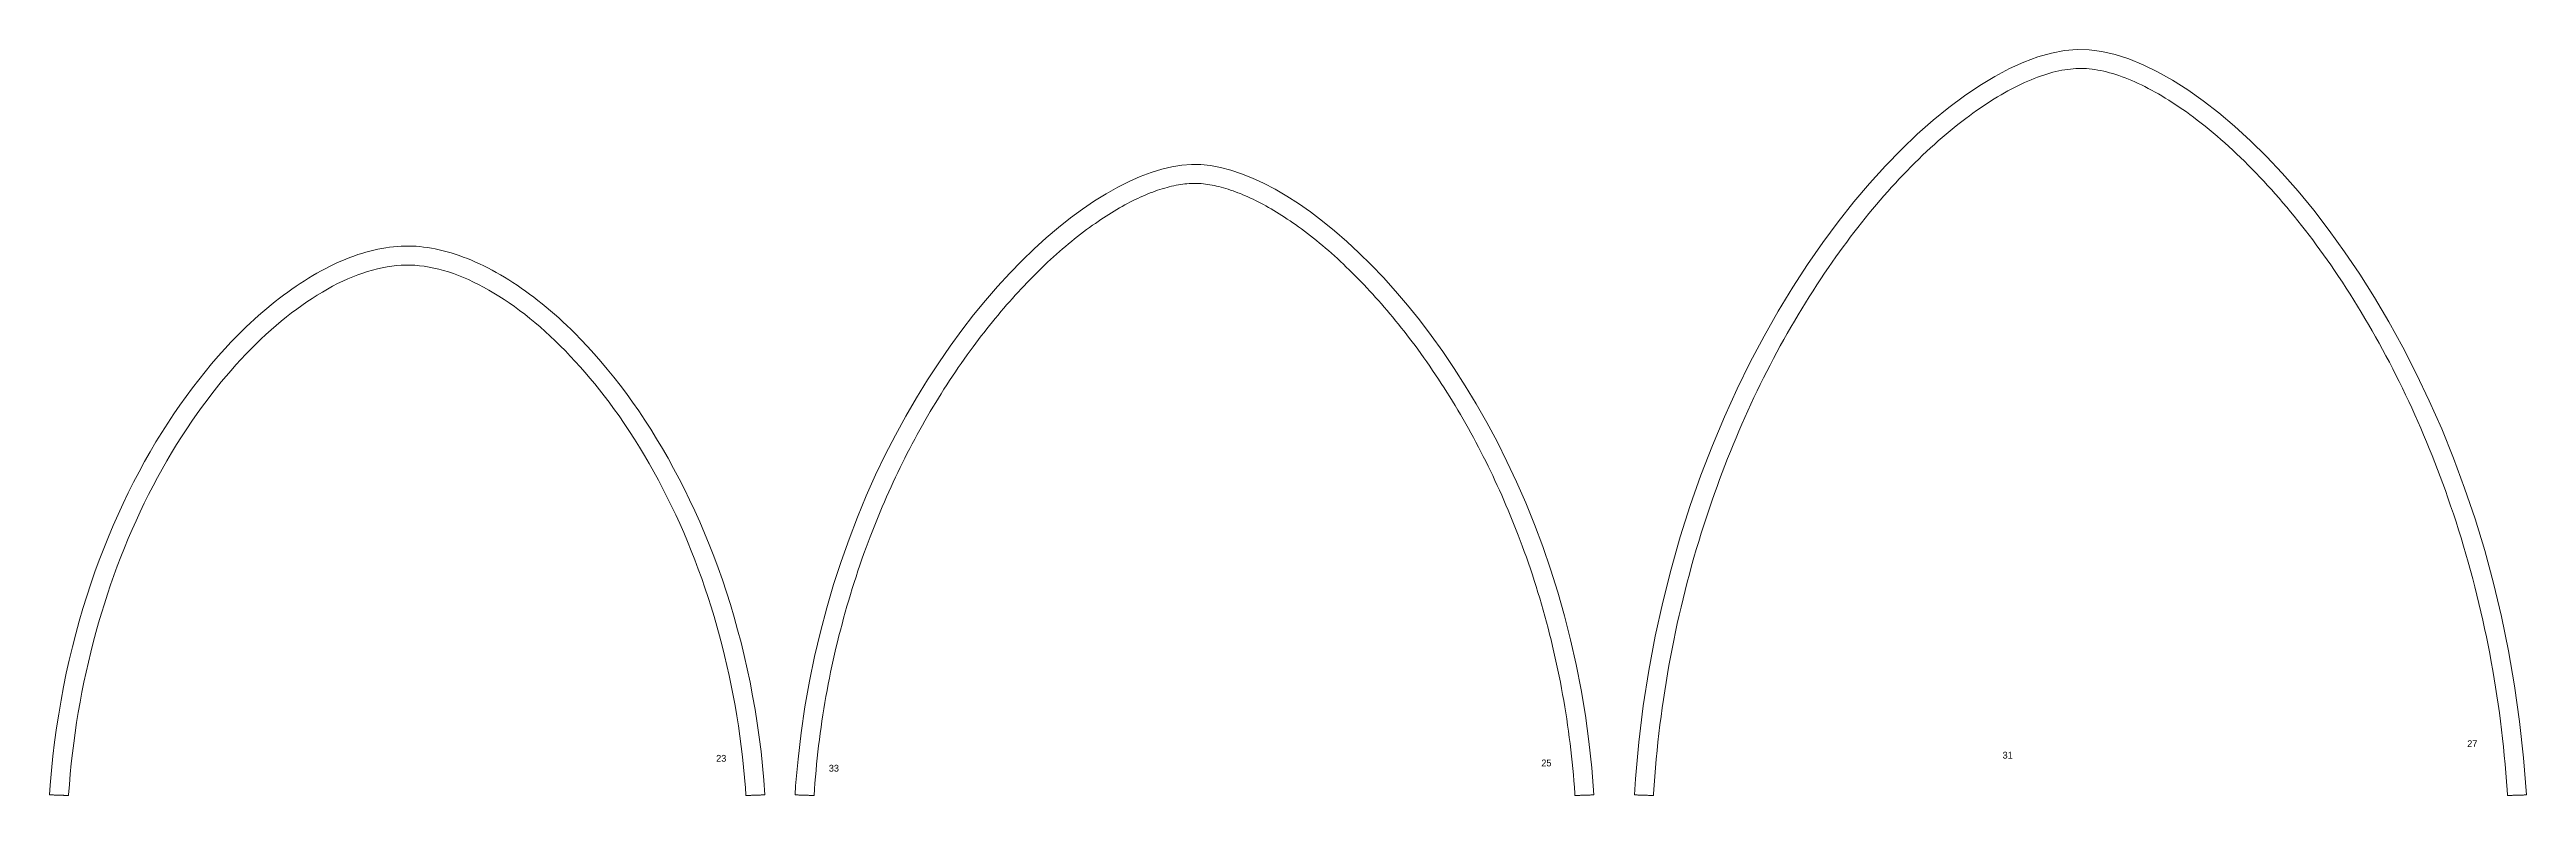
# Model space of a CAD drawing. Header units: inches. Extents: x -92.2 to -4.3, y -5886.5 to -5847.2.
# Drawn here: x -29.42 to -17.21, y -5867.43 to -5863.75 of the extents above; entities that cross this region are included whole.
import ezdxf

# ---------------------------------------------------------------- set-up
doc = ezdxf.new("R2010")
doc.units = ezdxf.units.IN
doc.header["$LTSCALE"] = 0.2
doc.header["$MEASUREMENT"] = 0
doc.layers.add('NAILERS', color=7, linetype='Continuous', lineweight=0)
doc.styles.add('Tw Cen MT', font='Tw Cen MT')

msp = doc.modelspace()

# ---------------------------------------------------------------- linework, layer by layer
at = {"layer": 'NAILERS', "color": 250, "lineweight": 0}
for points in [[(-17.211375, -5867.431856), (-17.225426, -5867.248692), (-17.245007, -5867.069032), (-17.26987, -5866.892978), (-17.299765, -5866.720628), (-17.334446, -5866.552081), (-17.373663, -5866.387437), (-17.417167, -5866.226793), (-17.464711, -5866.070251), (-17.516045, -5865.917908), (-17.570921, -5865.769864), (-17.629091, -5865.626217), (-17.690306, -5865.487068), (-17.754318, -5865.352515), (-17.820877, -5865.222657), (-17.889736, -5865.097594), (-17.960646, -5864.977424), (-18.033359, -5864.862247), (-18.107625, -5864.752161), (-18.183197, -5864.647267), (-18.259826, -5864.547662), (-18.337264, -5864.453447), (-18.415261, -5864.36472), (-18.49357, -5864.281581), (-18.571941, -5864.204128), (-18.650127, -5864.132461), (-18.727879, -5864.066678), (-18.804948, -5864.00688), (-18.881087, -5863.953165), (-18.956045, -5863.905632), (-19.029575, -5863.86438), (-19.101428, -5863.829508), (-19.171357, -5863.801117), (-19.239111, -5863.779303), (-19.304443, -5863.764168), (-19.367105, -5863.75581), (-19.4271, -5863.754327), (-19.488541, -5863.75975), (-19.552759, -5863.771993), (-19.619506, -5863.790957), (-19.688534, -5863.816541), (-19.759593, -5863.848648), (-19.832436, -5863.887177), (-19.906813, -5863.932031), (-19.982477, -5863.983109), (-20.059179, -5864.040312), (-20.13667, -5864.103542), (-20.214701, -5864.172699), (-20.293025, -5864.247685), (-20.371393, -5864.328399), (-20.449555, -5864.414744), (-20.527264, -5864.506619), (-20.604272, -5864.603926), (-20.680328, -5864.706565), (-20.755186, -5864.814438), (-20.828597, -5864.927445), (-20.900311, -5865.045487), (-20.970081, -5865.168466), (-21.037658, -5865.296281), (-21.102793, -5865.428834), (-21.165238, -5865.566025), (-21.224745, -5865.707757), (-21.281064, -5865.853928), (-21.333948, -5866.004441), (-21.383148, -5866.159196), (-21.428415, -5866.318094), (-21.4695, -5866.481036), (-21.506156, -5866.647922), (-21.538134, -5866.818655), (-21.565184, -5866.993134), (-21.58706, -5867.17126), (-21.603511, -5867.352934), (-21.608769, -5867.431858), (-21.608312, -5867.431873), (-21.607452, -5867.431899), (-21.606215, -5867.431937), (-21.604625, -5867.431986), (-21.602707, -5867.432045), (-21.600486, -5867.432113), (-21.597986, -5867.43219), (-21.595232, -5867.432275), (-21.592249, -5867.432366), (-21.589061, -5867.432464), (-21.585693, -5867.432568), (-21.58217, -5867.432676), (-21.578516, -5867.432789), (-21.574757, -5867.432904), (-21.570916, -5867.433022), (-21.567019, -5867.433142), (-21.56309, -5867.433263), (-21.559154, -5867.433384), (-21.555236, -5867.433504), (-21.55136, -5867.433623), (-21.547551, -5867.433741), (-21.543834, -5867.433855), (-21.540233, -5867.433966), (-21.536774, -5867.434072), (-21.53348, -5867.434173), (-21.530376, -5867.434269), (-21.527488, -5867.434357), (-21.52484, -5867.434439), (-21.522457, -5867.434512), (-21.520362, -5867.434577), (-21.518582, -5867.434631), (-21.51714, -5867.434676), (-21.516062, -5867.434709), (-21.515372, -5867.43473), (-21.515095, -5867.434738), (-21.515085, -5867.434669), (-21.51508, -5867.434587), (-21.515074, -5867.434506), (-21.515069, -5867.434424), (-21.515063, -5867.434343), (-21.515058, -5867.434262), (-21.515053, -5867.434182), (-21.515048, -5867.434101), (-21.515044, -5867.43402), (-21.515039, -5867.43394), (-21.515034, -5867.433859), (-21.51503, -5867.433779), (-21.515025, -5867.433698), (-21.515021, -5867.433618), (-21.515016, -5867.433538), (-21.515012, -5867.433457), (-21.515007, -5867.433377), (-21.515003, -5867.433297), (-21.514999, -5867.433217), (-21.514994, -5867.433137), (-21.51499, -5867.433056), (-21.514985, -5867.432976), (-21.514981, -5867.432896), (-21.514976, -5867.432816), (-21.514972, -5867.432735), (-21.514967, -5867.432655), (-21.514963, -5867.432574), (-21.514958, -5867.432494), (-21.514953, -5867.432413), (-21.514948, -5867.432332), (-21.514943, -5867.432251), (-21.514938, -5867.43217), (-21.514932, -5867.432089), (-21.514927, -5867.432008), (-21.514921, -5867.431926), (-21.514537, -5867.42576), (-21.511701, -5867.383119), (-21.508544, -5867.340541), (-21.505069, -5867.298027), (-21.501274, -5867.255579), (-21.497161, -5867.213199), (-21.492729, -5867.170889), (-21.48798, -5867.12865), (-21.482912, -5867.086484), (-21.477528, -5867.044393), (-21.471827, -5867.002378), (-21.465809, -5866.960443), (-21.459475, -5866.918588), (-21.452826, -5866.876815), (-21.44586, -5866.835126), (-21.43858, -5866.793524), (-21.430985, -5866.752008), (-21.423076, -5866.710583), (-21.414853, -5866.669249), (-21.406316, -5866.628007), (-21.397465, -5866.586861), (-21.388302, -5866.545812), (-21.378826, -5866.504861), (-21.369038, -5866.46401), (-21.358938, -5866.423262), (-21.348527, -5866.382617), (-21.337804, -5866.342079), (-21.326771, -5866.301648), (-21.315427, -5866.261326), (-21.303773, -5866.221116), (-21.291809, -5866.181019), (-21.279536, -5866.141036), (-21.266954, -5866.101171), (-21.254063, -5866.061423), (-21.240864, -5866.021797), (-21.227357, -5865.982292), (-21.214203, -5865.94477), (-21.201687, -5865.909878), (-21.188954, -5865.875149), (-21.176005, -5865.840582), (-21.162841, -5865.80618), (-21.149462, -5865.771945), (-21.135869, -5865.737876), (-21.122063, -5865.703977), (-21.108044, -5865.670248), (-21.093814, -5865.63669), (-21.079372, -5865.603306), (-21.06472, -5865.570096), (-21.049858, -5865.537062), (-21.034786, -5865.504205), (-21.019507, -5865.471526), (-21.004019, -5865.439028), (-20.988324, -5865.406711), (-20.972424, -5865.374577), (-20.956317, -5865.342628), (-20.940005, -5865.310864), (-20.923489, -5865.279286), (-20.90677, -5865.247898), (-20.889847, -5865.216699), (-20.872723, -5865.185691), (-20.855396, -5865.154876), (-20.837869, -5865.124255), (-20.820142, -5865.093829), (-20.802215, -5865.0636), (-20.78409, -5865.033569), (-20.765766, -5865.003738), (-20.747245, -5864.974107), (-20.728527, -5864.944679), (-20.709614, -5864.915455), (-20.690504, -5864.886436), (-20.671201, -5864.857623), (-20.651703, -5864.829019), (-20.633601, -5864.802894), (-20.616012, -5864.777909), (-20.598315, -5864.753163), (-20.580512, -5864.72866), (-20.562608, -5864.704403), (-20.544605, -5864.680395), (-20.526507, -5864.656641), (-20.508318, -5864.633143), (-20.49004, -5864.609906), (-20.471676, -5864.586932), (-20.453231, -5864.564226), (-20.434707, -5864.541792), (-20.416108, -5864.519631), (-20.397437, -5864.497749), (-20.378698, -5864.476149), (-20.359893, -5864.454834), (-20.341026, -5864.433809), (-20.3221, -5864.413075), (-20.303118, -5864.392638), (-20.284085, -5864.3725), (-20.265003, -5864.352666), (-20.245875, -5864.333139), (-20.226705, -5864.313922), (-20.207496, -5864.295019), (-20.188252, -5864.276433), (-20.168975, -5864.258169), (-20.14967, -5864.240229), (-20.130338, -5864.222618), (-20.110984, -5864.205338), (-20.091612, -5864.188394), (-20.072223, -5864.171789), (-20.052822, -5864.155526), (-20.033412, -5864.13961), (-20.013996, -5864.124044), (-19.994577, -5864.10883), (-19.97516, -5864.093974), (-19.957537, -5864.080807), (-19.939963, -5864.067978), (-19.922443, -5864.055488), (-19.904982, -5864.043341), (-19.887585, -5864.031537), (-19.870256, -5864.020079), (-19.853001, -5864.00897), (-19.835824, -5863.998211), (-19.81873, -5863.987804), (-19.801725, -5863.977752), (-19.784812, -5863.968057), (-19.767997, -5863.95872), (-19.751284, -5863.949745), (-19.734679, -5863.941132), (-19.718186, -5863.932885), (-19.701811, -5863.925005), (-19.685557, -5863.917495), (-19.66943, -5863.910356), (-19.653436, -5863.90359), (-19.637577, -5863.897201), (-19.621861, -5863.891189), (-19.60629, -5863.885558), (-19.590871, -5863.880309), (-19.575608, -5863.875444), (-19.560506, -5863.870965), (-19.54557, -5863.866875), (-19.530804, -5863.863175), (-19.516214, -5863.859869), (-19.501804, -5863.856957), (-19.48758, -5863.854442), (-19.473545, -5863.852327), (-19.459706, -5863.850613), (-19.446066, -5863.849302), (-19.432631, -5863.848396), (-19.419406, -5863.847899), (-19.406377, -5863.847811), (-19.393243, -5863.848133), (-19.379897, -5863.848864), (-19.366345, -5863.850001), (-19.35259, -5863.851543), (-19.338639, -5863.853487), (-19.324495, -5863.855831), (-19.310164, -5863.858573), (-19.295651, -5863.86171), (-19.28096, -5863.865241), (-19.266096, -5863.869164), (-19.251064, -5863.873477), (-19.23587, -5863.878176), (-19.220517, -5863.883261), (-19.205011, -5863.888729), (-19.189356, -5863.894578), (-19.173558, -5863.900806), (-19.157621, -5863.90741), (-19.14155, -5863.914389), (-19.125351, -5863.921741), (-19.109027, -5863.929463), (-19.092584, -5863.937553), (-19.076026, -5863.946009), (-19.059359, -5863.954829), (-19.042587, -5863.964011), (-19.025716, -5863.973553), (-19.008749, -5863.983453), (-18.991692, -5863.993707), (-18.974551, -5864.004316), (-18.957328, -5864.015275), (-18.940031, -5864.026584), (-18.922662, -5864.03824), (-18.905228, -5864.05024), (-18.887733, -5864.062583), (-18.870182, -5864.075267), (-18.852579, -5864.08829), (-18.833925, -5864.102419), (-18.814506, -5864.11748), (-18.795089, -5864.132896), (-18.775676, -5864.148663), (-18.756271, -5864.164777), (-18.736876, -5864.181236), (-18.717496, -5864.198035), (-18.698134, -5864.215171), (-18.678792, -5864.232641), (-18.659475, -5864.25044), (-18.640185, -5864.268566), (-18.620926, -5864.287014), (-18.601701, -5864.305782), (-18.582514, -5864.324865), (-18.563367, -5864.344259), (-18.544265, -5864.363963), (-18.525209, -5864.383971), (-18.506205, -5864.40428), (-18.487254, -5864.424887), (-18.46836, -5864.445788), (-18.449527, -5864.466979), (-18.430758, -5864.488457), (-18.412056, -5864.510219), (-18.393425, -5864.532261), (-18.374867, -5864.554578), (-18.356386, -5864.577168), (-18.337986, -5864.600028), (-18.319669, -5864.623152), (-18.30144, -5864.646539), (-18.2833, -5864.670184), (-18.265254, -5864.694083), (-18.247305, -5864.718234), (-18.229456, -5864.742632), (-18.211711, -5864.767274), (-18.194072, -5864.792157), (-18.176543, -5864.817277), (-18.157282, -5864.845338), (-18.1379, -5864.874062), (-18.118712, -5864.902993), (-18.099719, -5864.932129), (-18.080921, -5864.96147), (-18.062319, -5864.991014), (-18.043914, -5865.020759), (-18.025706, -5865.050705), (-18.007696, -5865.080849), (-17.989886, -5865.111191), (-17.972274, -5865.141729), (-17.954863, -5865.172461), (-17.937653, -5865.203386), (-17.920645, -5865.234503), (-17.903839, -5865.265811), (-17.887236, -5865.297307), (-17.870837, -5865.328992), (-17.854643, -5865.360862), (-17.838654, -5865.392917), (-17.82287, -5865.425156), (-17.807294, -5865.457577), (-17.791924, -5865.490178), (-17.776763, -5865.522958), (-17.761811, -5865.555917), (-17.747068, -5865.589051), (-17.732535, -5865.622361), (-17.718213, -5865.655845), (-17.704103, -5865.689501), (-17.690205, -5865.723327), (-17.67652, -5865.757323), (-17.663048, -5865.791487), (-17.649792, -5865.825818), (-17.63675, -5865.860314), (-17.623924, -5865.894974), (-17.611315, -5865.929797), (-17.598707, -5865.965399), (-17.585068, -5866.004851), (-17.571736, -5866.044426), (-17.558713, -5866.084122), (-17.545999, -5866.123937), (-17.533593, -5866.163869), (-17.521497, -5866.203918), (-17.50971, -5866.24408), (-17.498234, -5866.284354), (-17.487067, -5866.324738), (-17.476212, -5866.365231), (-17.465667, -5866.40583), (-17.455434, -5866.446534), (-17.445512, -5866.487341), (-17.435903, -5866.528249), (-17.426606, -5866.569257), (-17.417622, -5866.610362), (-17.408951, -5866.651562), (-17.400594, -5866.692857), (-17.392551, -5866.734244), (-17.384822, -5866.775721), (-17.377408, -5866.817286), (-17.370309, -5866.858938), (-17.363525, -5866.900675), (-17.357057, -5866.942495), (-17.350905, -5866.984396), (-17.34507, -5867.026377), (-17.339551, -5867.068435), (-17.33435, -5867.110569), (-17.329466, -5867.152777), (-17.3249, -5867.195058), (-17.320652, -5867.237408), (-17.316724, -5867.279827), (-17.313114, -5867.322313), (-17.309823, -5867.364864), (-17.306852, -5867.407478), (-17.305296, -5867.431891), (-17.30529, -5867.431973), (-17.305284, -5867.432054), (-17.305279, -5867.432135), (-17.305274, -5867.432216), (-17.305269, -5867.432297), (-17.305264, -5867.432378), (-17.305259, -5867.432459), (-17.305254, -5867.43254), (-17.305249, -5867.43262), (-17.305245, -5867.432701), (-17.30524, -5867.432781), (-17.305236, -5867.432861), (-17.305231, -5867.432942), (-17.305227, -5867.433022), (-17.305222, -5867.433102), (-17.305218, -5867.433182), (-17.305213, -5867.433263), (-17.305209, -5867.433343), (-17.305205, -5867.433423), (-17.3052, -5867.433503), (-17.305196, -5867.433584), (-17.305192, -5867.433664), (-17.305187, -5867.433744), (-17.305182, -5867.433825), (-17.305178, -5867.433905), (-17.305173, -5867.433986), (-17.305168, -5867.434066), (-17.305164, -5867.434147), (-17.305159, -5867.434228), (-17.305154, -5867.434309), (-17.305148, -5867.43439), (-17.305143, -5867.434471), (-17.305138, -5867.434552), (-17.305132, -5867.434634), (-17.305127, -5867.434715), (-17.305014, -5867.434735), (-17.304498, -5867.434719), (-17.303583, -5867.434691), (-17.302294, -5867.434652), (-17.300656, -5867.434601), (-17.298693, -5867.434541), (-17.29643, -5867.434471), (-17.293892, -5867.434393), (-17.291104, -5867.434308), (-17.28809, -5867.434215), (-17.284875, -5867.434116), (-17.281483, -5867.434012), (-17.27794, -5867.433903), (-17.27427, -5867.43379), (-17.270497, -5867.433674), (-17.266647, -5867.433556), (-17.262744, -5867.433436), (-17.258812, -5867.433315), (-17.254877, -5867.433194), (-17.250964, -5867.433073), (-17.247096, -5867.432955), (-17.243299, -5867.432838), (-17.239597, -5867.432724), (-17.236014, -5867.432614), (-17.232577, -5867.432508), (-17.229309, -5867.432408), (-17.226235, -5867.432313), (-17.223379, -5867.432225), (-17.220768, -5867.432145), (-17.218424, -5867.432073), (-17.216373, -5867.43201), (-17.214639, -5867.431957), (-17.213248, -5867.431914), (-17.212224, -5867.431882), (-17.211591, -5867.431863)], [(-21.808357, -5867.431694), (-21.808517, -5867.4317), (-21.808985, -5867.431715), (-21.809745, -5867.431739), (-21.810783, -5867.431773), (-21.812083, -5867.431815), (-21.813629, -5867.431866), (-21.815406, -5867.431923), (-21.817398, -5867.431988), (-21.81959, -5867.432059), (-21.821965, -5867.432136), (-21.824509, -5867.432219), (-21.827206, -5867.432306), (-21.830041, -5867.432399), (-21.832997, -5867.432495), (-21.836059, -5867.432594), (-21.839212, -5867.432696), (-21.842441, -5867.432801), (-21.845729, -5867.432908), (-21.849061, -5867.433016), (-21.852421, -5867.433125), (-21.855795, -5867.433235), (-21.859166, -5867.433344), (-21.862518, -5867.433453), (-21.865837, -5867.433561), (-21.869107, -5867.433667), (-21.872312, -5867.433771), (-21.875437, -5867.433873), (-21.878466, -5867.433971), (-21.881383, -5867.434066), (-21.884173, -5867.434156), (-21.886821, -5867.434242), (-21.889311, -5867.434323), (-21.891627, -5867.434398), (-21.893753, -5867.434468), (-21.895675, -5867.43453), (-21.897377, -5867.434585), (-21.898843, -5867.434633), (-21.900057, -5867.434672), (-21.901004, -5867.434703), (-21.901669, -5867.434725), (-21.902036, -5867.434736), (-21.902786, -5867.424454), (-21.904961, -5867.393626), (-21.907346, -5867.362836), (-21.909942, -5867.332086), (-21.912747, -5867.301377), (-21.915762, -5867.270709), (-21.918987, -5867.240084), (-21.92242, -5867.209502), (-21.926063, -5867.178964), (-21.929914, -5867.148472), (-21.933974, -5867.118027), (-21.938242, -5867.087629), (-21.942718, -5867.057279), (-21.947403, -5867.026978), (-21.952295, -5866.996727), (-21.957394, -5866.966528), (-21.962701, -5866.936381), (-21.968215, -5866.906286), (-21.973936, -5866.876246), (-21.979864, -5866.846261), (-21.985998, -5866.816331), (-21.992339, -5866.786459), (-21.998886, -5866.756644), (-22.005639, -5866.726888), (-22.012597, -5866.697192), (-22.019761, -5866.667557), (-22.02713, -5866.637983), (-22.034704, -5866.608472), (-22.042483, -5866.579024), (-22.050467, -5866.549641), (-22.058656, -5866.520324), (-22.067048, -5866.491073), (-22.075645, -5866.461889), (-22.084445, -5866.432774), (-22.09345, -5866.403728), (-22.102657, -5866.374752), (-22.112068, -5866.345848), (-22.121682, -5866.317015), (-22.131499, -5866.288256), (-22.141518, -5866.259571), (-22.15174, -5866.230961), (-22.162164, -5866.202427), (-22.171992, -5866.176088), (-22.181574, -5866.150904), (-22.191297, -5866.12582), (-22.201162, -5866.100836), (-22.211169, -5866.075955), (-22.221316, -5866.051175), (-22.231605, -5866.026498), (-22.242033, -5866.001925), (-22.252601, -5865.977457), (-22.263308, -5865.953093), (-22.274155, -5865.928836), (-22.28514, -5865.904685), (-22.296263, -5865.880642), (-22.307524, -5865.856707), (-22.318922, -5865.832881), (-22.330458, -5865.809165), (-22.34213, -5865.785559), (-22.353938, -5865.762064), (-22.365882, -5865.738682), (-22.377961, -5865.715412), (-22.390176, -5865.692255), (-22.402525, -5865.669213), (-22.415009, -5865.646285), (-22.427626, -5865.623473), (-22.440377, -5865.600778), (-22.453261, -5865.578199), (-22.466277, -5865.555739), (-22.479426, -5865.533397), (-22.492706, -5865.511175), (-22.506119, -5865.489073), (-22.519662, -5865.467091), (-22.533336, -5865.445232), (-22.54714, -5865.423494), (-22.561074, -5865.40188), (-22.575138, -5865.38039), (-22.589331, -5865.359024), (-22.603652, -5865.337784), (-22.618102, -5865.31667), (-22.63268, -5865.295683), (-22.647385, -5865.274823), (-22.662217, -5865.254091), (-22.677177, -5865.233489), (-22.690554, -5865.215322), (-22.704004, -5865.1973), (-22.717524, -5865.179426), (-22.731114, -5865.161702), (-22.744771, -5865.14413), (-22.758493, -5865.126711), (-22.772279, -5865.109448), (-22.786127, -5865.092343), (-22.800034, -5865.075396), (-22.813999, -5865.058611), (-22.82802, -5865.041989), (-22.842095, -5865.025531), (-22.856223, -5865.009241), (-22.870401, -5864.993119), (-22.884627, -5864.977168), (-22.898901, -5864.96139), (-22.913219, -5864.945786), (-22.92758, -5864.930358), (-22.941983, -5864.915109), (-22.956424, -5864.90004), (-22.970903, -5864.885152), (-22.985418, -5864.870449), (-22.999966, -5864.855931), (-23.014547, -5864.841602), (-23.029157, -5864.827461), (-23.043795, -5864.813513), (-23.05846, -5864.799757), (-23.073149, -5864.786197), (-23.08786, -5864.772834), (-23.102593, -5864.759671), (-23.117344, -5864.746708), (-23.132112, -5864.733948), (-23.146895, -5864.721393), (-23.161691, -5864.709044), (-23.176499, -5864.696904), (-23.191316, -5864.684975), (-23.206141, -5864.673257), (-23.220972, -5864.661754), (-23.235807, -5864.650468), (-23.250644, -5864.639399), (-23.265481, -5864.62855), (-23.279854, -5864.618251), (-23.293284, -5864.608822), (-23.30668, -5864.5996), (-23.320041, -5864.590589), (-23.333363, -5864.581788), (-23.346644, -5864.573199), (-23.359881, -5864.564824), (-23.373072, -5864.556662), (-23.386213, -5864.548715), (-23.399302, -5864.540985), (-23.412336, -5864.533473), (-23.425312, -5864.526179), (-23.438228, -5864.519105), (-23.451082, -5864.512251), (-23.463869, -5864.50562), (-23.476588, -5864.499212), (-23.489236, -5864.493028), (-23.50181, -5864.48707), (-23.514308, -5864.481338), (-23.526726, -5864.475834), (-23.539062, -5864.470558), (-23.551313, -5864.465512), (-23.563476, -5864.460698), (-23.57555, -5864.456115), (-23.58753, -5864.451766), (-23.599415, -5864.447651), (-23.611201, -5864.443772), (-23.622886, -5864.44013), (-23.634468, -5864.436725), (-23.645942, -5864.433559), (-23.657308, -5864.430633), (-23.668561, -5864.427948), (-23.679699, -5864.425506), (-23.690721, -5864.423307), (-23.701621, -5864.421353), (-23.712399, -5864.419644), (-23.723052, -5864.418182), (-23.733575, -5864.416968), (-23.743968, -5864.416003), (-23.754227, -5864.415288), (-23.764349, -5864.414824), (-23.774333, -5864.414613), (-23.784239, -5864.414655), (-23.794271, -5864.414951), (-23.804441, -5864.415498), (-23.814747, -5864.416297), (-23.825186, -5864.417345), (-23.835755, -5864.418642), (-23.846451, -5864.420186), (-23.857272, -5864.421977), (-23.868214, -5864.424013), (-23.879276, -5864.426293), (-23.890454, -5864.428816), (-23.901747, -5864.431582), (-23.91315, -5864.434588), (-23.924661, -5864.437833), (-23.936278, -5864.441317), (-23.947998, -5864.445039), (-23.959818, -5864.448997), (-23.971735, -5864.45319), (-23.983747, -5864.457617), (-23.995851, -5864.462277), (-24.008044, -5864.467169), (-24.020324, -5864.472291), (-24.032687, -5864.477643), (-24.045132, -5864.483223), (-24.057655, -5864.489031), (-24.070253, -5864.495065), (-24.082924, -5864.501323), (-24.095666, -5864.507806), (-24.108474, -5864.514511), (-24.121348, -5864.521438), (-24.134284, -5864.528586), (-24.147278, -5864.535953), (-24.16033, -5864.543538), (-24.173435, -5864.55134), (-24.186591, -5864.559359), (-24.199795, -5864.567592), (-24.213046, -5864.576039), (-24.226339, -5864.584698), (-24.239672, -5864.593569), (-24.253043, -5864.602651), (-24.266448, -5864.611942), (-24.279885, -5864.621441), (-24.294721, -5864.632142), (-24.309559, -5864.643064), (-24.324395, -5864.654206), (-24.339229, -5864.665565), (-24.354058, -5864.677139), (-24.36888, -5864.688928), (-24.383695, -5864.700927), (-24.398499, -5864.713137), (-24.413291, -5864.725555), (-24.42807, -5864.738178), (-24.442833, -5864.751006), (-24.457578, -5864.764036), (-24.472304, -5864.777267), (-24.487008, -5864.790695), (-24.501689, -5864.804321), (-24.516346, -5864.818141), (-24.530975, -5864.832154), (-24.545576, -5864.846357), (-24.560147, -5864.86075), (-24.574685, -5864.87533), (-24.589188, -5864.890094), (-24.603656, -5864.905043), (-24.618085, -5864.920172), (-24.632475, -5864.935481), (-24.646823, -5864.950968), (-24.661127, -5864.96663), (-24.675386, -5864.982466), (-24.689598, -5864.998474), (-24.703761, -5865.014653), (-24.717872, -5865.030999), (-24.731931, -5865.047511), (-24.745935, -5865.064188), (-24.759882, -5865.081027), (-24.773771, -5865.098027), (-24.7876, -5865.115185), (-24.801367, -5865.132501), (-24.81507, -5865.149971), (-24.828706, -5865.167594), (-24.842275, -5865.185368), (-24.855775, -5865.203291), (-24.869203, -5865.221361), (-24.883114, -5865.240342), (-24.898029, -5865.260988), (-24.912817, -5865.281762), (-24.927477, -5865.302664), (-24.942011, -5865.323694), (-24.956416, -5865.34485), (-24.970693, -5865.366132), (-24.984841, -5865.38754), (-24.99886, -5865.409071), (-25.012749, -5865.430727), (-25.026508, -5865.452505), (-25.040137, -5865.474405), (-25.053636, -5865.496427), (-25.067003, -5865.518569), (-25.080238, -5865.540831), (-25.093342, -5865.563213), (-25.106314, -5865.585712), (-25.119152, -5865.60833), (-25.131858, -5865.631064), (-25.14443, -5865.653915), (-25.156868, -5865.676881), (-25.169171, -5865.699961), (-25.18134, -5865.723156), (-25.193374, -5865.746463), (-25.205273, -5865.769884), (-25.217035, -5865.793415), (-25.228661, -5865.817058), (-25.240151, -5865.840811), (-25.251503, -5865.864673), (-25.262718, -5865.888645), (-25.273795, -5865.912724), (-25.284734, -5865.93691), (-25.295534, -5865.961203), (-25.306195, -5865.985601), (-25.316716, -5866.010105), (-25.327097, -5866.034712), (-25.337339, -5866.059423), (-25.347439, -5866.084237), (-25.357399, -5866.109153), (-25.367217, -5866.13417), (-25.376893, -5866.159288), (-25.386427, -5866.184505), (-25.39659, -5866.21193), (-25.406946, -5866.240489), (-25.417101, -5866.269125), (-25.427053, -5866.297834), (-25.436802, -5866.326618), (-25.446348, -5866.355475), (-25.455692, -5866.384403), (-25.464832, -5866.413402), (-25.473768, -5866.442471), (-25.482501, -5866.47161), (-25.491029, -5866.500816), (-25.499354, -5866.530089), (-25.507475, -5866.559429), (-25.51539, -5866.588833), (-25.523102, -5866.618302), (-25.530608, -5866.647834), (-25.537909, -5866.677429), (-25.545005, -5866.707084), (-25.551895, -5866.7368), (-25.55858, -5866.766576), (-25.565058, -5866.79641), (-25.571331, -5866.826302), (-25.577397, -5866.85625), (-25.583257, -5866.886253), (-25.58891, -5866.916312), (-25.594356, -5866.946424), (-25.599594, -5866.976589), (-25.604626, -5867.006805), (-25.60945, -5867.037073), (-25.614066, -5867.06739), (-25.618474, -5867.097756), (-25.622675, -5867.12817), (-25.626666, -5867.158631), (-25.63045, -5867.189139), (-25.634024, -5867.219691), (-25.63739, -5867.250287), (-25.640546, -5867.280927), (-25.643493, -5867.311609), (-25.646231, -5867.342332), (-25.648759, -5867.373095), (-25.651076, -5867.403898), (-25.653184, -5867.434739), (-25.653343, -5867.434734), (-25.653811, -5867.434719), (-25.654572, -5867.434694), (-25.65561, -5867.434661), (-25.65691, -5867.434619), (-25.658456, -5867.434569), (-25.660233, -5867.434512), (-25.662225, -5867.434447), (-25.664416, -5867.434377), (-25.666792, -5867.4343), (-25.669336, -5867.434218), (-25.672033, -5867.434131), (-25.674867, -5867.43404), (-25.677824, -5867.433945), (-25.680886, -5867.433846), (-25.684039, -5867.433744), (-25.687267, -5867.43364), (-25.690555, -5867.433534), (-25.693887, -5867.433427), (-25.697248, -5867.433319), (-25.700621, -5867.43321), (-25.703992, -5867.433101), (-25.707345, -5867.432993), (-25.710664, -5867.432886), (-25.713934, -5867.432781), (-25.717139, -5867.432678), (-25.720264, -5867.432577), (-25.723292, -5867.432479), (-25.72621, -5867.432385), (-25.729, -5867.432296), (-25.731648, -5867.43221), (-25.734137, -5867.43213), (-25.736453, -5867.432055), (-25.73858, -5867.431987), (-25.740502, -5867.431925), (-25.742204, -5867.43187), (-25.743669, -5867.431823), (-25.744884, -5867.431784), (-25.745831, -5867.431753), (-25.746496, -5867.431732), (-25.746863, -5867.43172), (-25.743856, -5867.387155), (-25.732139, -5867.254897), (-25.716807, -5867.124826), (-25.698, -5866.996996), (-25.675857, -5866.871459), (-25.650519, -5866.748267), (-25.622126, -5866.627474), (-25.590818, -5866.509132), (-25.556736, -5866.393294), (-25.52002, -5866.280013), (-25.480809, -5866.169342), (-25.439244, -5866.061334), (-25.395465, -5865.956041), (-25.349613, -5865.853516), (-25.301827, -5865.753812), (-25.252247, -5865.656982), (-25.201014, -5865.563079), (-25.148268, -5865.472155), (-25.094149, -5865.384263), (-25.038798, -5865.299456), (-24.982354, -5865.217787), (-24.924957, -5865.139308), (-24.866748, -5865.064073), (-24.807867, -5864.992134), (-24.748454, -5864.923545), (-24.688649, -5864.858357), (-24.628593, -5864.796623), (-24.568425, -5864.738398), (-24.508286, -5864.683732), (-24.448316, -5864.632679), (-24.388654, -5864.585293), (-24.329442, -5864.541625), (-24.27082, -5864.501728), (-24.212926, -5864.465656), (-24.155903, -5864.433461), (-24.099889, -5864.405195), (-24.045026, -5864.380913), (-23.991452, -5864.360666), (-23.939309, -5864.344507), (-23.888737, -5864.332489), (-23.839875, -5864.324665), (-23.792864, -5864.321088), (-23.746938, -5864.321806), (-23.699294, -5864.326804), (-23.649846, -5864.336031), (-23.598735, -5864.349435), (-23.546099, -5864.366962), (-23.49208, -5864.38856), (-23.436818, -5864.414176), (-23.380452, -5864.443756), (-23.323123, -5864.477249), (-23.264971, -5864.514602), (-23.206137, -5864.55576), (-23.14676, -5864.600673), (-23.08698, -5864.649287), (-23.026938, -5864.701549), (-22.966774, -5864.757407), (-22.906628, -5864.816807), (-22.84664, -5864.879697), (-22.786951, -5864.946024), (-22.7277, -5865.015735), (-22.669028, -5865.088777), (-22.611075, -5865.165098), (-22.553981, -5865.244646), (-22.497886, -5865.327366), (-22.44293, -5865.413206), (-22.389254, -5865.502113), (-22.336998, -5865.594036), (-22.286302, -5865.68892), (-22.237306, -5865.786713), (-22.19015, -5865.887362), (-22.144974, -5865.990815), (-22.101919, -5866.097018), (-22.061124, -5866.20592), (-22.022731, -5866.317466), (-21.986879, -5866.431604), (-21.953707, -5866.548282), (-21.923358, -5866.667446), (-21.895969, -5866.789044), (-21.871683, -5866.913024), (-21.850638, -5867.039331), (-21.832976, -5867.167914), (-21.818835, -5867.298719)], [(-25.895196, -5867.431579), (-25.900557, -5867.359521), (-25.907063, -5867.288183), (-25.91469, -5867.217578), (-25.923416, -5867.147715), (-25.933215, -5867.078606), (-25.944066, -5867.010261), (-25.955944, -5866.942693), (-25.968825, -5866.875911), (-25.982686, -5866.809927), (-25.997504, -5866.744751), (-26.013254, -5866.680396), (-26.029913, -5866.616871), (-26.047457, -5866.554187), (-26.065863, -5866.492357), (-26.085108, -5866.43139), (-26.105166, -5866.371298), (-26.126016, -5866.312092), (-26.147633, -5866.253782), (-26.169993, -5866.19638), (-26.193073, -5866.139896), (-26.21685, -5866.084343), (-26.241299, -5866.02973), (-26.266397, -5865.976068), (-26.292121, -5865.923369), (-26.318446, -5865.871644), (-26.34535, -5865.820904), (-26.372808, -5865.771159), (-26.400797, -5865.72242), (-26.429293, -5865.6747), (-26.458273, -5865.628007), (-26.487713, -5865.582355), (-26.51759, -5865.537753), (-26.547879, -5865.494213), (-26.578557, -5865.451745), (-26.609601, -5865.41036), (-26.640986, -5865.370071), (-26.67269, -5865.330887), (-26.704688, -5865.292819), (-26.736958, -5865.255879), (-26.769474, -5865.220077), (-26.802215, -5865.185425), (-26.830876, -5865.156209), (-26.851086, -5865.136223), (-26.871358, -5865.116677), (-26.891686, -5865.097573), (-26.912064, -5865.078914), (-26.932488, -5865.060702), (-26.952951, -5865.042939), (-26.97345, -5865.025628), (-26.993977, -5865.008772), (-27.014528, -5864.992373), (-27.035098, -5864.976434), (-27.05568, -5864.960956), (-27.07627, -5864.945944), (-27.096863, -5864.931398), (-27.117452, -5864.917322), (-27.138033, -5864.903718), (-27.1586, -5864.890589), (-27.179147, -5864.877936), (-27.19967, -5864.865764), (-27.220163, -5864.854073), (-27.24062, -5864.842868), (-27.261037, -5864.832149), (-27.281408, -5864.82192), (-27.301726, -5864.812183), (-27.321988, -5864.802941), (-27.342188, -5864.794196), (-27.36232, -5864.785951), (-27.382379, -5864.778208), (-27.402359, -5864.770969), (-27.422255, -5864.764238), (-27.442062, -5864.758016), (-27.461775, -5864.752307), (-27.481387, -5864.747112), (-27.500895, -5864.742435), (-27.520291, -5864.738277), (-27.539571, -5864.734642), (-27.55873, -5864.731531), (-27.577761, -5864.728947), (-27.596661, -5864.726893), (-27.615422, -5864.725372), (-27.634041, -5864.724385), (-27.652511, -5864.723936), (-27.670896, -5864.724026), (-27.689417, -5864.724655), (-27.708083, -5864.72582), (-27.726892, -5864.727519), (-27.745836, -5864.72975), (-27.76491, -5864.732509), (-27.78411, -5864.735795), (-27.803429, -5864.739605), (-27.822863, -5864.743936), (-27.842406, -5864.748786), (-27.862052, -5864.754153), (-27.881797, -5864.760033), (-27.901635, -5864.766425), (-27.92156, -5864.773326), (-27.941567, -5864.780733), (-27.96165, -5864.788643), (-27.981805, -5864.797056), (-28.002026, -5864.805967), (-28.022308, -5864.815374), (-28.042644, -5864.825275), (-28.063031, -5864.835668), (-28.083462, -5864.846549), (-28.103931, -5864.857916), (-28.124435, -5864.869768), (-28.144967, -5864.882101), (-28.165521, -5864.894912), (-28.186093, -5864.9082), (-28.206678, -5864.921961), (-28.227268, -5864.936194), (-28.247861, -5864.950896), (-28.268449, -5864.966064), (-28.289028, -5864.981696), (-28.309592, -5864.997788), (-28.330135, -5865.01434), (-28.350653, -5865.031348), (-28.371141, -5865.04881), (-28.391591, -5865.066723), (-28.412001, -5865.085084), (-28.432363, -5865.103892), (-28.452672, -5865.123144), (-28.472924, -5865.142836), (-28.493112, -5865.162968), (-28.525989, -5865.196847), (-28.558657, -5865.231884), (-28.591094, -5865.268066), (-28.623276, -5865.305383), (-28.655179, -5865.343824), (-28.686779, -5865.383378), (-28.718053, -5865.424034), (-28.748978, -5865.465781), (-28.779529, -5865.508607), (-28.809683, -5865.552503), (-28.839417, -5865.597456), (-28.868706, -5865.643457), (-28.897527, -5865.690493), (-28.925857, -5865.738554), (-28.953672, -5865.787629), (-28.980948, -5865.837707), (-29.007662, -5865.888777), (-29.033789, -5865.940828), (-29.059307, -5865.993849), (-29.084192, -5866.047829), (-29.108419, -5866.102757), (-29.131966, -5866.158621), (-29.154809, -5866.215412), (-29.176924, -5866.273118), (-29.198288, -5866.331728), (-29.218876, -5866.391231), (-29.238666, -5866.451616), (-29.257634, -5866.512872), (-29.275755, -5866.574988), (-29.293007, -5866.637953), (-29.309366, -5866.701756), (-29.324807, -5866.766386), (-29.339309, -5866.831832), (-29.352846, -5866.898083), (-29.365395, -5866.965129), (-29.376933, -5867.032957), (-29.387436, -5867.101558), (-29.396881, -5867.170919), (-29.405243, -5867.241031), (-29.412499, -5867.311882), (-29.418626, -5867.383461), (-29.422053, -5867.43158), (-29.421789, -5867.431589), (-29.421222, -5867.431608), (-29.420367, -5867.431637), (-29.41924, -5867.431675), (-29.417856, -5867.431721), (-29.416231, -5867.431776), (-29.414381, -5867.431838), (-29.412321, -5867.431908), (-29.410066, -5867.431984), (-29.407633, -5867.432066), (-29.405036, -5867.432153), (-29.402292, -5867.432246), (-29.399415, -5867.432343), (-29.396422, -5867.432444), (-29.393327, -5867.432548), (-29.390147, -5867.432655), (-29.386897, -5867.432765), (-29.383593, -5867.432876), (-29.38025, -5867.432989), (-29.376883, -5867.433102), (-29.373509, -5867.433216), (-29.370142, -5867.433329), (-29.366799, -5867.433442), (-29.363495, -5867.433553), (-29.360245, -5867.433663), (-29.357065, -5867.43377), (-29.35397, -5867.433874), (-29.350977, -5867.433975), (-29.3481, -5867.434072), (-29.345356, -5867.434165), (-29.342759, -5867.434252), (-29.340326, -5867.434334), (-29.338071, -5867.43441), (-29.336011, -5867.434479), (-29.33416, -5867.434542), (-29.332536, -5867.434597), (-29.331152, -5867.434643), (-29.330025, -5867.434681), (-29.32917, -5867.43471), (-29.328603, -5867.434729), (-29.328339, -5867.434738), (-29.328318, -5867.434689), (-29.328313, -5867.434613), (-29.328307, -5867.434538), (-29.328302, -5867.434463), (-29.328297, -5867.434387), (-29.328292, -5867.434312), (-29.328287, -5867.434236), (-29.328282, -5867.43416), (-29.328277, -5867.434085), (-29.328272, -5867.434009), (-29.328267, -5867.433933), (-29.328262, -5867.433857), (-29.328257, -5867.433781), (-29.328252, -5867.433705), (-29.328247, -5867.433629), (-29.328242, -5867.433552), (-29.328237, -5867.433476), (-29.328232, -5867.4334), (-29.328227, -5867.433324), (-29.328222, -5867.433248), (-29.328217, -5867.433171), (-29.328212, -5867.433095), (-29.328207, -5867.433019), (-29.328202, -5867.432943), (-29.328197, -5867.432866), (-29.328192, -5867.43279), (-29.328187, -5867.432714), (-29.328182, -5867.432638), (-29.328177, -5867.432562), (-29.328172, -5867.432486), (-29.328167, -5867.43241), (-29.328163, -5867.432334), (-29.328158, -5867.432258), (-29.328153, -5867.432182), (-29.328148, -5867.432107), (-29.328143, -5867.432031), (-29.328138, -5867.431955), (-29.328133, -5867.43188), (-29.328128, -5867.431805), (-29.328123, -5867.431729), (-29.328118, -5867.431654), (-29.328113, -5867.431579), (-29.324317, -5867.380118), (-29.319892, -5867.328801), (-29.314842, -5867.27764), (-29.309169, -5867.226643), (-29.302878, -5867.175822), (-29.295971, -5867.125186), (-29.288453, -5867.074747), (-29.280327, -5867.024514), (-29.271596, -5866.974497), (-29.262264, -5866.924708), (-29.252335, -5866.875155), (-29.241811, -5866.82585), (-29.230697, -5866.776803), (-29.218996, -5866.728023), (-29.206711, -5866.679522), (-29.193846, -5866.63131), (-29.180404, -5866.583396), (-29.166389, -5866.535792), (-29.151805, -5866.488507), (-29.136654, -5866.441552), (-29.120941, -5866.394936), (-29.104669, -5866.348671), (-29.087841, -5866.302767), (-29.070461, -5866.257234), (-29.052533, -5866.212082), (-29.034059, -5866.167321), (-29.015044, -5866.122962), (-28.995491, -5866.079015), (-28.975403, -5866.03549), (-28.954784, -5865.992398), (-28.933638, -5865.949749), (-28.911967, -5865.907553), (-28.889776, -5865.865821), (-28.867068, -5865.824562), (-28.843846, -5865.783787), (-28.820114, -5865.743507), (-28.795876, -5865.703731), (-28.771135, -5865.664471), (-28.745893, -5865.625735), (-28.720156, -5865.587535), (-28.693927, -5865.549881), (-28.66857, -5865.514645), (-28.64561, -5865.483707), (-28.622411, -5865.453352), (-28.598986, -5865.423589), (-28.575348, -5865.394426), (-28.551509, -5865.365872), (-28.527482, -5865.337936), (-28.50328, -5865.310627), (-28.478915, -5865.283953), (-28.4544, -5865.257924), (-28.429747, -5865.232548), (-28.404969, -5865.207834), (-28.380079, -5865.18379), (-28.355089, -5865.160426), (-28.330012, -5865.13775), (-28.30486, -5865.115771), (-28.279647, -5865.094498), (-28.254385, -5865.07394), (-28.229086, -5865.054104), (-28.203763, -5865.035001), (-28.178428, -5865.016639), (-28.153095, -5864.999026), (-28.127775, -5864.982172), (-28.102483, -5864.966084), (-28.077229, -5864.950773), (-28.052027, -5864.936247), (-28.026889, -5864.922514), (-28.001828, -5864.909583), (-27.976857, -5864.897463), (-27.951988, -5864.886164), (-27.927234, -5864.875692), (-27.902608, -5864.866059), (-27.878121, -5864.857271), (-27.853787, -5864.849338), (-27.829619, -5864.842269), (-27.805628, -5864.836073), (-27.781828, -5864.830758), (-27.758231, -5864.826332), (-27.73485, -5864.822806), (-27.711697, -5864.820187), (-27.688786, -5864.818485), (-27.666128, -5864.817708), (-27.643616, -5864.817863), (-27.620872, -5864.81895), (-27.597879, -5864.820959), (-27.574648, -5864.823881), (-27.551194, -5864.827708), (-27.527528, -5864.832431), (-27.503663, -5864.838041), (-27.479612, -5864.844529), (-27.455387, -5864.851887), (-27.431, -5864.860106), (-27.406466, -5864.869176), (-27.381795, -5864.87909), (-27.357001, -5864.889839), (-27.332097, -5864.901413), (-27.307095, -5864.913804), (-27.282007, -5864.927003), (-27.256846, -5864.941001), (-27.231626, -5864.95579), (-27.206358, -5864.971361), (-27.181054, -5864.987705), (-27.155729, -5865.004813), (-27.130394, -5865.022677), (-27.105062, -5865.041287), (-27.079745, -5865.060635), (-27.054457, -5865.080713), (-27.02921, -5865.10151), (-27.004015, -5865.12302), (-26.978887, -5865.145232), (-26.953838, -5865.168138), (-26.92888, -5865.19173), (-26.904026, -5865.215998), (-26.879288, -5865.240934), (-26.85468, -5865.266528), (-26.830213, -5865.292773), (-26.805901, -5865.31966), (-26.781756, -5865.347179), (-26.75779, -5865.375321), (-26.734017, -5865.404079), (-26.710449, -5865.433444), (-26.687098, -5865.463405), (-26.663977, -5865.493956), (-26.641099, -5865.525086), (-26.614543, -5865.562371), (-26.588477, -5865.600208), (-26.562904, -5865.638588), (-26.537829, -5865.6775), (-26.513254, -5865.716933), (-26.489184, -5865.756878), (-26.465621, -5865.797325), (-26.44257, -5865.838262), (-26.420033, -5865.879679), (-26.398014, -5865.921568), (-26.376517, -5865.963916), (-26.355545, -5866.006714), (-26.335102, -5866.049951), (-26.315191, -5866.093617), (-26.295816, -5866.137703), (-26.27698, -5866.182197), (-26.258687, -5866.227089), (-26.240941, -5866.27237), (-26.223744, -5866.318028), (-26.2071, -5866.364054), (-26.191013, -5866.410436), (-26.175486, -5866.457166), (-26.160524, -5866.504232), (-26.146128, -5866.551625), (-26.132304, -5866.599334), (-26.119054, -5866.647348), (-26.106382, -5866.695658), (-26.094291, -5866.744253), (-26.082785, -5866.793122), (-26.071867, -5866.842257), (-26.061541, -5866.891646), (-26.051811, -5866.941278), (-26.04268, -5866.991145), (-26.034151, -5867.041235), (-26.026228, -5867.091538), (-26.018915, -5867.142044), (-26.012215, -5867.192742), (-26.006131, -5867.243623), (-26.000667, -5867.294676), (-25.995826, -5867.34589), (-25.991613, -5867.397256), (-25.989153, -5867.431604), (-25.989148, -5867.431679), (-25.989143, -5867.431754), (-25.989138, -5867.43183), (-25.989133, -5867.431905), (-25.989128, -5867.431981), (-25.989123, -5867.432056), (-25.989118, -5867.432132), (-25.989113, -5867.432208), (-25.989108, -5867.432283), (-25.989103, -5867.432359), (-25.989098, -5867.432435), (-25.989093, -5867.432511), (-25.989088, -5867.432587), (-25.989083, -5867.432663), (-25.989078, -5867.432739), (-25.989073, -5867.432816), (-25.989068, -5867.432892), (-25.989063, -5867.432968), (-25.989058, -5867.433044), (-25.989053, -5867.433121), (-25.989048, -5867.433197), (-25.989043, -5867.433273), (-25.989038, -5867.433349), (-25.989033, -5867.433425), (-25.989028, -5867.433502), (-25.989023, -5867.433578), (-25.989018, -5867.433654), (-25.989013, -5867.43373), (-25.989008, -5867.433806), (-25.989003, -5867.433882), (-25.988998, -5867.433958), (-25.988993, -5867.434034), (-25.988988, -5867.43411), (-25.988983, -5867.434186), (-25.988978, -5867.434261), (-25.988973, -5867.434337), (-25.988968, -5867.434413), (-25.988963, -5867.434488), (-25.988958, -5867.434563), (-25.988953, -5867.434638), (-25.988948, -5867.434714), (-25.988875, -5867.434736), (-25.988508, -5867.434724), (-25.987843, -5867.434701), (-25.986896, -5867.434669), (-25.985682, -5867.434629), (-25.984216, -5867.434579), (-25.982514, -5867.434522), (-25.980592, -5867.434457), (-25.978466, -5867.434385), (-25.97615, -5867.434307), (-25.97366, -5867.434223), (-25.971012, -5867.434134), (-25.968222, -5867.43404), (-25.965305, -5867.433942), (-25.962276, -5867.43384), (-25.959151, -5867.433735), (-25.955946, -5867.433626), (-25.952676, -5867.433516), (-25.949357, -5867.433404), (-25.946005, -5867.433291), (-25.942634, -5867.433178), (-25.93926, -5867.433064), (-25.9359, -5867.432951), (-25.932568, -5867.432839), (-25.92928, -5867.432728), (-25.926051, -5867.432619), (-25.922898, -5867.432513), (-25.919836, -5867.43241), (-25.91688, -5867.43231), (-25.914045, -5867.432214), (-25.911348, -5867.432124), (-25.908804, -5867.432038), (-25.906429, -5867.431958), (-25.904237, -5867.431884), (-25.902245, -5867.431817), (-25.900468, -5867.431757), (-25.898922, -5867.431705), (-25.897622, -5867.431661), (-25.896584, -5867.431626), (-25.895824, -5867.4316), (-25.895356, -5867.431585)]]:
    msp.add_lwpolyline(points, close=True, dxfattribs=at)

# ---------------------------------------------------------------- texts
at = {"layer": 'NAILERS', "color": 250, "char_height": 0.0335457, "width": 0.06069554, "attachment_point": 1, "line_spacing_factor": 1.06639, "style": 'Tw Cen MT'}
for s, insert in [('31', (-19.79387, -5867.219125)), ('27', (-17.503404, -5867.162259)), ('23', (-26.135615, -5867.234523)), ('33', (-25.580347, -5867.283434)), ('25', (-22.067785, -5867.257348))]:
    msp.add_mtext(s, dxfattribs=dict(at, insert=insert))

doc.saveas('drawing.dxf')
